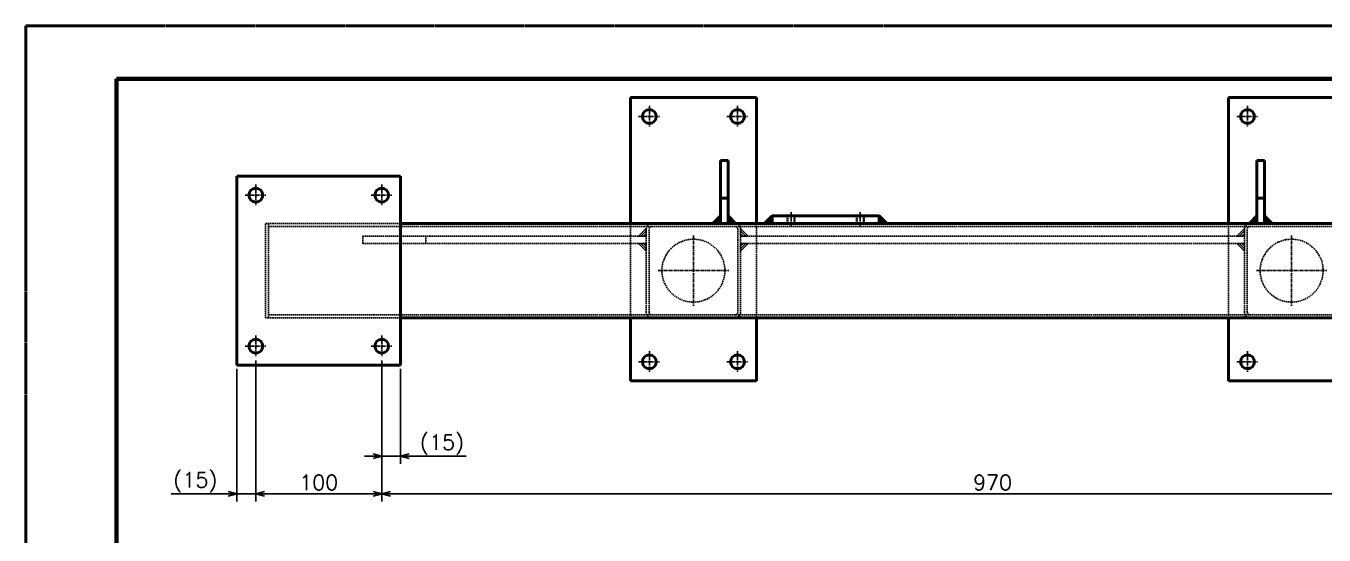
# Model space of a CAD drawing. Header units: millimetres. Extents: x -480 to 2043, y -555 to 1227.
# Drawn here: x -480 to 551, y 822 to 1227 of the extents above; entities that cross this region are included whole.
import ezdxf

# ---------------------------------------------------------------- set-up
doc = ezdxf.new("R2010")
doc.units = ezdxf.units.MM
doc.header["$LTSCALE"] = 0.08399
for name, pattern in [('CENTER', [50.8, 31.75, -6.35, 6.35, -6.35]), ('DASHED', [19.05, 12.7, -6.35]), ('HIDDEN', [9.525, 6.35, -3.175])]:
    doc.linetypes.add(name, pattern=pattern)
doc.layers.add('SX_DraftLine', color=7, linetype='Continuous', plot=False)
doc.layers.add('作業', color=7, linetype='Continuous')
doc.styles.get("Standard").update_dxf_attribs({"font": 'txt', "bigfont": 'extfont2'})
doc.dimstyles.get("Standard").update_dxf_attribs({"dimtxt": 2.5, "dimasz": 2.5, "dimexe": 1.25, "dimexo": 0.625, "dimtad": 1, "dimzin": 0, "dimdsep": 46, "dimtxsty": 'Standard', "dimcen": 2.5, "dimadec": 0, "dimazin": 0, "dimtfac": 0.75, "dimtmove": 0, "dimatfit": 3, "dimfxl": 1, "dimarcsym": 0})

# ---------------------------------------------------------------- blocks, each defined once
blk = doc.blocks.new('_OPEN30')
at = {"color": 0, "linetype": 'ByBlock', "lineweight": -2}
for p, q in [((-1, 0.267949), (0, 0)), ((0, 0), (-1, -0.267949)), ((0, 0), (-1, 0))]:
    blk.add_line(p, q, dxfattribs=at)
blk = doc.blocks.new('*D231')
at = {"layer": 'Defpoints', "color": 0, "transparency": 16777216}
for p in [(-297.5, 964), (-197.5, 964), (-197.5, 855)]:
    blk.add_point(p, dxfattribs=at)
at = {"layer": '作業', "color": 0, "linetype": 'Continuous', "lineweight": 25, "transparency": 16777216}
for p, q in [((-297.5, 961), (-297.5, 849)), ((-197.5, 961), (-197.5, 849)), ((-290.6, 855), (-204.4, 855))]:
    blk.add_line(p, q, dxfattribs=at)
at = {"layer": '作業', "color": 0, "lineweight": 25, "transparency": 16777216, "xscale": 6.899999999999998, "yscale": 6.899999999999998, "zscale": 6.899999999999998, "rotation": 180}
blk.add_blockref('_OPEN30', (-297.5, 855), dxfattribs=at)
at = {"layer": '作業', "color": 0, "lineweight": 25, "transparency": 16777216, "xscale": 6.899999999999998, "yscale": 6.899999999999998, "zscale": 6.899999999999998}
blk.add_blockref('_OPEN30', (-197.5, 855), dxfattribs=at)
at = {"layer": '作業', "color": 0, "lineweight": 50, "transparency": 16777216, "insert": (-247.5, 864.126), "char_height": 12, "attachment_point": 5}
blk.add_mtext('100', dxfattribs=at)
blk = doc.blocks.new('*D232')
at = {"layer": 'Defpoints', "color": 0, "transparency": 16777216}
for p in [(-197.5, 964), (772.5, 964), (772.5, 855)]:
    blk.add_point(p, dxfattribs=at)
at = {"layer": '作業', "color": 0, "linetype": 'Continuous', "lineweight": 25, "transparency": 16777216}
for p, q in [((772.5, 961), (772.5, 849)), ((-190.6, 855), (765.6, 855))]:
    blk.add_line(p, q, dxfattribs=at)
at = {"layer": '作業', "color": 0, "lineweight": 25, "transparency": 16777216, "xscale": 6.899999999999998, "yscale": 6.899999999999998, "zscale": 6.899999999999998, "rotation": 180}
blk.add_blockref('_OPEN30', (-197.5, 855), dxfattribs=at)
at = {"layer": '作業', "color": 0, "lineweight": 25, "transparency": 16777216, "xscale": 6.899999999999998, "yscale": 6.899999999999998, "zscale": 6.899999999999998}
blk.add_blockref('_OPEN30', (772.5, 855), dxfattribs=at)
at = {"layer": '作業', "color": 0, "lineweight": 50, "transparency": 16777216, "insert": (287.5, 864.126), "char_height": 12, "attachment_point": 5}
blk.add_mtext('970', dxfattribs=at)
blk = doc.blocks.new('*D233')
at = {"layer": 'Defpoints', "color": 0, "transparency": 16777216}
for p in [(-297.5, 964), (-312.5, 957.5), (-312.5, 855)]:
    blk.add_point(p, dxfattribs=at)
at = {"layer": '作業', "color": 0, "linetype": 'Continuous', "lineweight": 25, "transparency": 16777216}
for p, q in [((-297.5, 961), (-297.5, 849)), ((-312.5, 954.5), (-312.5, 849)), ((-312.5, 855), (-364.568, 855)), ((-319.4, 855), (-326.3, 855)), ((-297.5, 855), (-312.5, 855)), ((-290.6, 855), (-283.7, 855))]:
    blk.add_line(p, q, dxfattribs=at)
at = {"layer": '作業', "color": 0, "lineweight": 25, "transparency": 16777216, "xscale": 6.899999999999998, "yscale": 6.899999999999998, "zscale": 6.899999999999998}
blk.add_blockref('_OPEN30', (-312.5, 855), dxfattribs=at)
at = {"layer": '作業', "color": 0, "lineweight": 25, "transparency": 16777216, "xscale": 6.899999999999998, "yscale": 6.899999999999998, "zscale": 6.899999999999998, "rotation": 180}
blk.add_blockref('_OPEN30', (-297.5, 855), dxfattribs=at)
at = {"layer": '作業', "color": 0, "lineweight": 50, "transparency": 16777216, "insert": (-345.434, 864.126), "char_height": 12, "attachment_point": 5}
blk.add_mtext('(15)', dxfattribs=at)
blk = doc.blocks.new('*D236')
at = {"layer": 'Defpoints', "color": 0, "transparency": 16777216}
for p in [(-197.5, 964), (-182.5, 957.5), (-197.5, 885)]:
    blk.add_point(p, dxfattribs=at)
at = {"layer": '作業', "color": 0, "linetype": 'Continuous', "lineweight": 25, "transparency": 16777216}
for p, q in [((-197.5, 961), (-197.5, 879)), ((-182.5, 954.5), (-182.5, 879)), ((-204.4, 885), (-211.3, 885)), ((-182.5, 885), (-197.5, 885)), ((-182.5, 885), (-130.432, 885)), ((-175.6, 885), (-168.7, 885))]:
    blk.add_line(p, q, dxfattribs=at)
at = {"layer": '作業', "color": 0, "lineweight": 25, "transparency": 16777216, "xscale": 6.899999999999998, "yscale": 6.899999999999998, "zscale": 6.899999999999998}
blk.add_blockref('_OPEN30', (-197.5, 885), dxfattribs=at)
at = {"layer": '作業', "color": 0, "lineweight": 25, "transparency": 16777216, "xscale": 6.899999999999998, "yscale": 6.899999999999998, "zscale": 6.899999999999998, "rotation": 180}
blk.add_blockref('_OPEN30', (-182.5, 885), dxfattribs=at)
at = {"layer": '作業', "color": 0, "lineweight": 50, "transparency": 16777216, "insert": (-149.566, 894.126), "char_height": 12, "attachment_point": 5}
blk.add_mtext('(15)', dxfattribs=at)
blk = doc.blocks.new('ASM_0017')
at = {"layer": '作業', "color": 7, "linetype": 'Continuous', "lineweight": 50}
for p, q in [((0, 0), (0, 6)), ((0, 6), (6, 0)), ((0, 6), (6, 0)), ((0, 5.7), (0.2, 5.8)), ((0, 5.2), (0.4, 5.6)), ((0, 4.6), (0.7, 5.3)), ((0, 4.1), (0.9, 5.1)), ((0, 3.6), (1.2, 4.8)), ((0, 3), (1.5, 4.5)), ((0, 2.5), (1.7, 4.3)), ((0, 2), (2, 4)), ((0, 1.5), (2.3, 3.7)), ((0, 0.9), (2.5, 3.5)), ((0, 0.4), (2.8, 3.2)), ((6, 0), (0, 0)), ((0.1, 0), (3.1, 2.9)), ((0.7, 0), (3.3, 2.7)), ((1.2, 0), (3.6, 2.4)), ((1.7, 0), (3.9, 2.1)), ((2.3, 0), (4.1, 1.9)), ((2.8, 0), (4.4, 1.6)), ((3.3, 0), (4.7, 1.3)), ((3.8, 0), (4.9, 1.1)), ((4.4, 0), (5.2, 0.8)), ((4.9, 0), (5.5, 0.5)), ((5.4, 0), (5.7, 0.3)), ((6, 0), (6, 0))]:
    blk.add_line(p, q, dxfattribs=at)
blk = doc.blocks.new('JZB_0037')
at = {"layer": '作業', "color": 7, "linetype": 'Continuous', "lineweight": 50}
blk.add_blockref('ASM_0017', (0, 0), dxfattribs=at)
blk = doc.blocks.new('ASM_0018')
at = {"layer": '作業', "color": 7, "linetype": 'Continuous', "lineweight": 50}
for p, q in [((0, 0), (6, 6)), ((0, 0), (6, 6)), ((6, 0), (0, 0)), ((0.3, 0), (0.2, 0.2)), ((0.8, 0), (0.4, 0.4)), ((1.4, 0), (0.7, 0.7)), ((1.9, 0), (0.9, 0.9)), ((2.4, 0), (1.2, 1.2)), ((3, 0), (1.5, 1.5)), ((3.5, 0), (1.7, 1.7)), ((4, 0), (2, 2)), ((4.5, 0), (2.3, 2.3)), ((5.1, 0), (2.5, 2.5)), ((5.6, 0), (2.8, 2.8)), ((6, 0.1), (3.1, 3.1)), ((6, 0.7), (3.3, 3.3)), ((6, 1.2), (3.6, 3.6)), ((6, 1.7), (3.9, 3.9)), ((6, 2.3), (4.1, 4.1)), ((6, 2.8), (4.4, 4.4)), ((6, 3.3), (4.7, 4.7)), ((6, 3.8), (4.9, 4.9)), ((6, 4.4), (5.2, 5.2)), ((6, 4.9), (5.5, 5.5)), ((6, 5.4), (5.7, 5.7)), ((6, 6), (6, 0)), ((6, 6), (6, 6))]:
    blk.add_line(p, q, dxfattribs=at)
blk = doc.blocks.new('JZB_0038')
at = {"layer": '作業', "color": 7, "linetype": 'Continuous', "lineweight": 50}
blk.add_blockref('ASM_0018', (0, 0), dxfattribs=at)
blk = doc.blocks.new('ASM_0019')
at = {"layer": '作業', "color": 7, "linetype": 'Continuous', "lineweight": 50}
for p, q in [((0, 0), (0, 6)), ((0, 6), (6, 0)), ((0, 6), (6, 0)), ((0, 5.7), (0.2, 5.8)), ((0, 5.2), (0.4, 5.6)), ((0, 4.6), (0.7, 5.3)), ((0, 4.1), (0.9, 5.1)), ((0, 3.6), (1.2, 4.8)), ((0, 3), (1.5, 4.5)), ((0, 2.5), (1.7, 4.3)), ((0, 2), (2, 4)), ((0, 1.5), (2.3, 3.7)), ((0, 0.9), (2.5, 3.5)), ((0, 0.4), (2.8, 3.2)), ((6, 0), (0, 0)), ((0.1, 0), (3.1, 2.9)), ((0.7, 0), (3.3, 2.7)), ((1.2, 0), (3.6, 2.4)), ((1.7, 0), (3.9, 2.1)), ((2.3, 0), (4.1, 1.9)), ((2.8, 0), (4.4, 1.6)), ((3.3, 0), (4.7, 1.3)), ((3.8, 0), (4.9, 1.1)), ((4.4, 0), (5.2, 0.8)), ((4.9, 0), (5.5, 0.5)), ((5.4, 0), (5.7, 0.3)), ((6, 0), (6, 0))]:
    blk.add_line(p, q, dxfattribs=at)
blk = doc.blocks.new('JZB_0039')
at = {"layer": '作業', "color": 7, "linetype": 'Continuous', "lineweight": 50}
blk.add_blockref('ASM_0019', (0, 0), dxfattribs=at)
blk = doc.blocks.new('ASM_0020')
at = {"layer": '作業', "color": 7, "linetype": 'Continuous', "lineweight": 50}
for p, q in [((0, 0), (6, 6)), ((0, 0), (6, 6)), ((6, 0), (0, 0)), ((0.3, 0), (0.2, 0.2)), ((0.8, 0), (0.4, 0.4)), ((1.4, 0), (0.7, 0.7)), ((1.9, 0), (0.9, 0.9)), ((2.4, 0), (1.2, 1.2)), ((3, 0), (1.5, 1.5)), ((3.5, 0), (1.7, 1.7)), ((4, 0), (2, 2)), ((4.5, 0), (2.3, 2.3)), ((5.1, 0), (2.5, 2.5)), ((5.6, 0), (2.8, 2.8)), ((6, 0.1), (3.1, 3.1)), ((6, 0.7), (3.3, 3.3)), ((6, 1.2), (3.6, 3.6)), ((6, 1.7), (3.9, 3.9)), ((6, 2.3), (4.1, 4.1)), ((6, 2.8), (4.4, 4.4)), ((6, 3.3), (4.7, 4.7)), ((6, 3.8), (4.9, 4.9)), ((6, 4.4), (5.2, 5.2)), ((6, 4.9), (5.5, 5.5)), ((6, 5.4), (5.7, 5.7)), ((6, 6), (6, 0)), ((6, 6), (6, 6))]:
    blk.add_line(p, q, dxfattribs=at)
blk = doc.blocks.new('JZB_0040')
at = {"layer": '作業', "color": 7, "linetype": 'Continuous', "lineweight": 50}
blk.add_blockref('ASM_0020', (0, 0), dxfattribs=at)
blk = doc.blocks.new('ASM_0023')
at = {"layer": '作業', "color": 7, "linetype": 'Continuous', "lineweight": 50}
for p, q in [((0, 0), (0, 6)), ((0, 6), (6, 0)), ((0, 6), (6, 0)), ((0, 5.7), (0.2, 5.8)), ((0, 5.2), (0.4, 5.6)), ((0, 4.6), (0.7, 5.3)), ((0, 4.1), (0.9, 5.1)), ((0, 3.6), (1.2, 4.8)), ((0, 3), (1.5, 4.5)), ((0, 2.5), (1.7, 4.3)), ((0, 2), (2, 4)), ((0, 1.5), (2.3, 3.7)), ((0, 0.9), (2.5, 3.5)), ((0, 0.4), (2.8, 3.2)), ((6, 0), (0, 0)), ((0.1, 0), (3.1, 2.9)), ((0.7, 0), (3.3, 2.7)), ((1.2, 0), (3.6, 2.4)), ((1.7, 0), (3.9, 2.1)), ((2.3, 0), (4.1, 1.9)), ((2.8, 0), (4.4, 1.6)), ((3.3, 0), (4.7, 1.3)), ((3.8, 0), (4.9, 1.1)), ((4.4, 0), (5.2, 0.8)), ((4.9, 0), (5.5, 0.5)), ((5.4, 0), (5.7, 0.3)), ((6, 0), (6, 0))]:
    blk.add_line(p, q, dxfattribs=at)
blk = doc.blocks.new('JZB_0043')
at = {"layer": '作業', "color": 7, "linetype": 'Continuous', "lineweight": 50}
blk.add_blockref('ASM_0023', (0, 0), dxfattribs=at)
blk = doc.blocks.new('ASM_0024')
at = {"layer": '作業', "color": 7, "linetype": 'Continuous', "lineweight": 50}
for p, q in [((0, 0), (6, 6)), ((0, 0), (6, 6)), ((6, 0), (0, 0)), ((0.3, 0), (0.2, 0.2)), ((0.8, 0), (0.4, 0.4)), ((1.4, 0), (0.7, 0.7)), ((1.9, 0), (0.9, 0.9)), ((2.4, 0), (1.2, 1.2)), ((3, 0), (1.5, 1.5)), ((3.5, 0), (1.7, 1.7)), ((4, 0), (2, 2)), ((4.5, 0), (2.3, 2.3)), ((5.1, 0), (2.5, 2.5)), ((5.6, 0), (2.8, 2.8)), ((6, 0.1), (3.1, 3.1)), ((6, 0.7), (3.3, 3.3)), ((6, 1.2), (3.6, 3.6)), ((6, 1.7), (3.9, 3.9)), ((6, 2.3), (4.1, 4.1)), ((6, 2.8), (4.4, 4.4)), ((6, 3.3), (4.7, 4.7)), ((6, 3.8), (4.9, 4.9)), ((6, 4.4), (5.2, 5.2)), ((6, 4.9), (5.5, 5.5)), ((6, 5.4), (5.7, 5.7)), ((6, 6), (6, 0)), ((6, 6), (6, 6))]:
    blk.add_line(p, q, dxfattribs=at)
blk = doc.blocks.new('JZB_0044')
at = {"layer": '作業', "color": 7, "linetype": 'Continuous', "lineweight": 50}
blk.add_blockref('ASM_0024', (0, 0), dxfattribs=at)
blk = doc.blocks.new('ASM_0025')
at = {"layer": '作業', "color": 7, "linetype": 'Continuous', "lineweight": 25}
for p, q in [((0, 0), (6, 6)), ((0, 0), (6, 0)), ((6, 4.2), (1.8, 0)), ((6, 2.1), (3.9, 0)), ((6, 0), (6, 6))]:
    blk.add_line(p, q, dxfattribs=at)
blk = doc.blocks.new('JZB_0045')
at = {"layer": '作業', "color": 7, "linetype": 'Continuous', "lineweight": 50}
blk.add_blockref('ASM_0025', (0, 0), dxfattribs=at)
blk = doc.blocks.new('ASM_0026')
at = {"layer": '作業', "color": 7, "linetype": 'Continuous', "lineweight": 25}
for p, q in [((6, 0), (0, 6)), ((6, 6), (0, 6)), ((1.8, 6), (6, 1.8)), ((3.9, 6), (6, 3.9)), ((6, 0), (6, 6))]:
    blk.add_line(p, q, dxfattribs=at)
blk = doc.blocks.new('JZB_0046')
at = {"layer": '作業', "color": 7, "linetype": 'Continuous', "lineweight": 50}
blk.add_blockref('ASM_0026', (0, 0), dxfattribs=at)
blk = doc.blocks.new('ASM_0027')
at = {"layer": '作業', "color": 7, "linetype": 'Continuous', "lineweight": 25}
for p, q in [((0, 6), (6, 0)), ((0, 6), (0, 0)), ((4.2, 0), (0, 4.2)), ((2.1, 0), (0, 2.1)), ((0, 0), (6, 0))]:
    blk.add_line(p, q, dxfattribs=at)
blk = doc.blocks.new('JZB_0047')
at = {"layer": '作業', "color": 7, "linetype": 'Continuous', "lineweight": 50}
blk.add_blockref('ASM_0027', (0, 0), dxfattribs=at)
blk = doc.blocks.new('ASM_0028')
at = {"layer": '作業', "color": 7, "linetype": 'Continuous', "lineweight": 25}
for p, q in [((6, 6), (0, 0)), ((0, 3.9), (2.1, 6)), ((0, 1.8), (4.2, 6)), ((6, 6), (0, 6)), ((0, 6), (0, 0))]:
    blk.add_line(p, q, dxfattribs=at)
blk = doc.blocks.new('JZB_0048')
at = {"layer": '作業', "color": 7, "linetype": 'Continuous', "lineweight": 50}
blk.add_blockref('ASM_0028', (0, 0), dxfattribs=at)
blk = doc.blocks.new('ASM_0029')
at = {"layer": '作業', "color": 7, "linetype": 'Continuous', "lineweight": 25}
for p, q in [((0, 0), (6, 6)), ((0, 0), (6, 0)), ((6, 4.2), (1.8, 0)), ((6, 2.1), (3.9, 0)), ((6, 0), (6, 6))]:
    blk.add_line(p, q, dxfattribs=at)
blk = doc.blocks.new('JZB_0049')
at = {"layer": '作業', "color": 7, "linetype": 'Continuous', "lineweight": 50}
blk.add_blockref('ASM_0029', (0, 0), dxfattribs=at)
blk = doc.blocks.new('ASM_0030')
at = {"layer": '作業', "color": 7, "linetype": 'Continuous', "lineweight": 25}
for p, q in [((6, 0), (0, 6)), ((6, 6), (0, 6)), ((1.8, 6), (6, 1.8)), ((3.9, 6), (6, 3.9)), ((6, 0), (6, 6))]:
    blk.add_line(p, q, dxfattribs=at)
blk = doc.blocks.new('JZB_0050')
at = {"layer": '作業', "color": 7, "linetype": 'Continuous', "lineweight": 50}
blk.add_blockref('ASM_0030', (0, 0), dxfattribs=at)
blk = doc.blocks.new('JZB_0054')
at = {"layer": '作業', "color": 8, "linetype": 'CENTER', "lineweight": 25}
for p, q in [((8.5, 17), (8.5, 0)), ((0, 8.5), (17, 8.5))]:
    blk.add_line(p, q, dxfattribs=at)
at = {"layer": '作業', "color": 91, "linetype": 'Continuous', "lineweight": 50}
blk.add_circle((8.5, 8.5), 5.5, dxfattribs=at)
blk = doc.blocks.new('JZB_0055')
at = {"layer": '作業', "color": 8, "linetype": 'CENTER', "lineweight": 25}
for p, q in [((8.5, 17), (8.5, 0)), ((0, 8.5), (17, 8.5))]:
    blk.add_line(p, q, dxfattribs=at)
at = {"layer": '作業', "color": 91, "linetype": 'Continuous', "lineweight": 50}
blk.add_circle((8.5, 8.5), 5.5, dxfattribs=at)
blk = doc.blocks.new('JZB_0057')
at = {"layer": '作業', "color": 8, "linetype": 'CENTER', "lineweight": 25}
for p, q in [((8.5, 17), (8.5, 0)), ((0, 8.5), (17, 8.5))]:
    blk.add_line(p, q, dxfattribs=at)
at = {"layer": '作業', "color": 91, "linetype": 'Continuous', "lineweight": 50}
blk.add_circle((8.5, 8.5), 5.5, dxfattribs=at)
blk = doc.blocks.new('JZB_0058')
at = {"layer": '作業', "color": 8, "linetype": 'CENTER', "lineweight": 25}
for p, q in [((8.5, 17), (8.5, 0)), ((0, 8.5), (17, 8.5))]:
    blk.add_line(p, q, dxfattribs=at)
at = {"layer": '作業', "color": 91, "linetype": 'Continuous', "lineweight": 50}
blk.add_circle((8.5, 8.5), 5.5, dxfattribs=at)
blk = doc.blocks.new('JZB_0059')
at = {"layer": '作業', "color": 8, "linetype": 'CENTER', "lineweight": 25}
for p, q in [((8.5, 17), (8.5, 0)), ((0, 8.5), (17, 8.5))]:
    blk.add_line(p, q, dxfattribs=at)
at = {"layer": '作業', "color": 91, "linetype": 'Continuous', "lineweight": 50}
blk.add_circle((8.5, 8.5), 5.5, dxfattribs=at)
blk = doc.blocks.new('JZB_0060')
at = {"layer": '作業', "color": 8, "linetype": 'CENTER', "lineweight": 25}
for p, q in [((8.5, 17), (8.5, 0)), ((0, 8.5), (17, 8.5))]:
    blk.add_line(p, q, dxfattribs=at)
at = {"layer": '作業', "color": 91, "linetype": 'Continuous', "lineweight": 50}
blk.add_circle((8.5, 8.5), 5.5, dxfattribs=at)
blk = doc.blocks.new('JZB_0061')
at = {"layer": '作業', "color": 8, "linetype": 'CENTER', "lineweight": 25}
for p, q in [((8.5, 17), (8.5, 0)), ((0, 8.5), (17, 8.5))]:
    blk.add_line(p, q, dxfattribs=at)
at = {"layer": '作業', "color": 91, "linetype": 'Continuous', "lineweight": 50}
blk.add_circle((8.5, 8.5), 5.5, dxfattribs=at)
blk = doc.blocks.new('JZB_0062')
at = {"layer": '作業', "color": 8, "linetype": 'CENTER', "lineweight": 25}
for p, q in [((8.5, 17), (8.5, 0)), ((0, 8.5), (17, 8.5))]:
    blk.add_line(p, q, dxfattribs=at)
at = {"layer": '作業', "color": 91, "linetype": 'Continuous', "lineweight": 50}
blk.add_circle((8.5, 8.5), 5.5, dxfattribs=at)
blk = doc.blocks.new('JZB_0063')
at = {"layer": '作業', "color": 8, "linetype": 'CENTER', "lineweight": 25}
for p, q in [((8.5, 17), (8.5, 0)), ((0, 8.5), (17, 8.5))]:
    blk.add_line(p, q, dxfattribs=at)
at = {"layer": '作業', "color": 91, "linetype": 'Continuous', "lineweight": 50}
blk.add_circle((8.5, 8.5), 5.5, dxfattribs=at)
blk = doc.blocks.new('JZB_0064')
at = {"layer": '作業', "color": 8, "linetype": 'CENTER', "lineweight": 25}
for p, q in [((8.5, 17), (8.5, 0)), ((0, 8.5), (17, 8.5))]:
    blk.add_line(p, q, dxfattribs=at)
at = {"layer": '作業', "color": 91, "linetype": 'Continuous', "lineweight": 50}
blk.add_circle((8.5, 8.5), 5.5, dxfattribs=at)
blk = doc.blocks.new('JZB_0069')
at = {"layer": '作業', "color": 91, "linetype": 'DASHED', "lineweight": 25}
for p, q in [((0, 4.6), (0, 70.4)), ((2.3, 4.6), (2.3, 70.4)), ((72.7, 70.4), (72.7, 4.6)), ((75, 70.4), (75, 4.6))]:
    blk.add_line(p, q, dxfattribs=at)
for centre, radius, start, end in [((4.6, 70.4), 4.6, 90, 180), ((4.6, 70.4), 2.3, 90, 180), ((70.4, 70.4), 4.6, 0, 90), ((70.4, 70.4), 2.3, 0, 90), ((4.6, 4.6), 4.6, 180, 270), ((4.6, 4.6), 2.3, 180, 270), ((70.4, 4.6), 2.3, 270, 0), ((70.4, 4.6), 4.6, 270, 0)]:
    blk.add_arc(centre, radius, start, end, dxfattribs=at)
blk = doc.blocks.new('JZB_0070')
at = {"layer": '作業', "color": 91, "linetype": 'DASHED', "lineweight": 25}
for p, q in [((0, 4.6), (0, 70.4)), ((2.3, 4.6), (2.3, 70.4)), ((72.7, 70.4), (72.7, 4.6)), ((75, 70.4), (75, 4.6))]:
    blk.add_line(p, q, dxfattribs=at)
for centre, radius, start, end in [((4.6, 70.4), 4.6, 90, 180), ((4.6, 70.4), 2.3, 90, 180), ((70.4, 70.4), 4.6, 0, 90), ((70.4, 70.4), 2.3, 0, 90), ((4.6, 4.6), 4.6, 180, 270), ((4.6, 4.6), 2.3, 180, 270), ((70.4, 4.6), 2.3, 270, 0), ((70.4, 4.6), 4.6, 270, 0)]:
    blk.add_arc(centre, radius, start, end, dxfattribs=at)
blk = doc.blocks.new('JZB_0071')
at = {"layer": '作業', "color": 91, "linetype": 'DASHED', "lineweight": 25}
for p, q in [((0, 75), (0, 70.4)), ((400, 75), (400, 70.4)), ((0, 4.6), (0, 0)), ((400, 4.6), (400, 0))]:
    blk.add_line(p, q, dxfattribs=at)
blk = doc.blocks.new('JZB_0074')
at = {"layer": '作業', "color": 8, "linetype": 'CENTER', "lineweight": 25}
blk.add_line((3, 12), (3, 0), dxfattribs=at)
blk.add_line((3, 12), (3, 0), dxfattribs=at)
at = {"layer": '作業', "color": 91, "linetype": 'DASHED', "lineweight": 25}
for p, q in [((0, 9), (0, 3)), ((0.5, 9), (0.5, 3)), ((5.5, 9), (5.5, 3)), ((6, 3), (6, 9))]:
    blk.add_line(p, q, dxfattribs=at)
blk = doc.blocks.new('JZB_0075')
at = {"layer": '作業', "color": 8, "linetype": 'CENTER', "lineweight": 25}
blk.add_line((3, 12), (3, 0), dxfattribs=at)
blk.add_line((3, 12), (3, 0), dxfattribs=at)
at = {"layer": '作業', "color": 91, "linetype": 'DASHED', "lineweight": 25}
for p, q in [((0, 9), (0, 3)), ((0.5, 9), (0.5, 3)), ((5.5, 9), (5.5, 3)), ((6, 3), (6, 9))]:
    blk.add_line(p, q, dxfattribs=at)
blk = doc.blocks.new('JZB_0076')
at = {"layer": '作業', "color": 91, "linetype": 'DASHED', "lineweight": 25}
for p, q in [((0, 75), (0, 0)), ((105, 75), (0, 75)), ((1150, 72.7), (0, 72.7)), ((1150, 2.3), (0, 2.3)), ((105, 0), (0, 0))]:
    blk.add_line(p, q, dxfattribs=at)
at = {"layer": '作業', "color": 91, "linetype": 'Continuous', "lineweight": 50}
for p, q in [((1045, 75), (105, 75)), ((400, 81), (485, 81)), ((400, 75), (400, 81)), ((485, 81), (485, 75)), ((1045, 0), (105, 0))]:
    blk.add_line(p, q, dxfattribs=at)

msp = doc.modelspace()

# ---------------------------------------------------------------- linework, layer by layer
at = {"layer": 'SX_DraftLine', "color": 8, "linetype": 'HIDDEN', "lineweight": 50}
for q in [(2043, 1227), (-480, -555)]:
    msp.add_line((-480, 1227), q, dxfattribs=at)
at = {"layer": '作業', "color": 7, "linetype": 'Continuous', "lineweight": 100}
for q in [(1983, 1185), (-408, -507)]:
    msp.add_line((-408, 1185), q, dxfattribs=at)
at = {"layer": '作業', "color": 91, "linetype": 'Continuous', "lineweight": 50}
for p, q in [((0, 1170), (100, 1170)), ((0, 1070), (0, 1170)), ((100, 1170), (100, 1070)), ((475, 1170), (575, 1170)), ((475, 1070), (475, 1170)), ((77.5, 1120), (71.5, 1120)), ((71.5, 1120), (71.5, 1070)), ((77.5, 1119.9718), (71.5, 1119.9718)), ((77.5, 1070), (77.5, 1120)), ((503.5, 1120), (497.5, 1120)), ((497.5, 1120), (497.5, 1070)), ((503.5, 1119.9718), (497.5, 1119.9718)), ((503.5, 1070), (503.5, 1120)), ((-312.5, 1107.5), (-312.5, 957.5)), ((-312.5, 1107.5), (-182.5, 1107.5)), ((-182.5, 957.5), (-182.5, 1107.5)), ((71.5, 1090), (77.5, 1090)), ((497.5, 1090), (503.5, 1090)), ((0, 945), (0, 995)), ((100, 995), (100, 945)), ((475, 945), (475, 995)), ((-312.5, 957.5), (-182.5, 957.5)), ((100, 945), (0, 945)), ((575, 945), (475, 945))]:
    msp.add_line(p, q, dxfattribs=at)
at = {"layer": '作業', "color": 91, "linetype": 'DASHED', "lineweight": 25}
for p, q in [((-289.8, 1070), (-287.5, 1070)), ((-289.8, 995), (-289.8, 1070)), ((0, 995), (0, 1070)), ((100, 1070), (100, 995)), ((475, 995), (475, 1070)), ((-212.5, 1054), (-212.5, 1060)), ((-212.5, 1060), (12.5, 1060)), ((12.5, 1054), (-212.5, 1054)), ((-162.5, 1054), (-162.5, 1060)), ((87.5, 1060), (487.5, 1060)), ((487.5, 1054), (87.5, 1054)), ((-287.5, 995), (-289.8, 995))]:
    msp.add_line(p, q, dxfattribs=at)
at = {"layer": '作業', "color": 8, "linetype": 'CENTER', "lineweight": 25}
for p, q in [((50, 1060.5), (50, 1004.5)), ((525, 1060.5), (525, 1004.5)), ((22, 1032.5), (78, 1032.5)), ((497, 1032.5), (553, 1032.5))]:
    msp.add_line(p, q, dxfattribs=at)
at = {"layer": '作業', "color": 91, "linetype": 'DASHED', "lineweight": 25}
for centre in [(50, 1032.5), (525, 1032.5)]:
    msp.add_circle(centre, 25, dxfattribs=at)

# ---------------------------------------------------------------- block references
at = {"layer": '作業'}
for name, p in [('JZB_0060', (6.5, 1146.5)), ('JZB_0059', (76.5, 1146.5)), ('JZB_0055', (481.5, 1146.5)), ('JZB_0062', (-306, 1084)), ('JZB_0061', (-206, 1084)), ('JZB_0076', (-287.5, 995)), ('JZB_0038', (65.5, 1070)), ('JZB_0037', (77.5, 1070)), ('JZB_0044', (106.5, 1070)), ('JZB_0074', (124.5, 1067)), ('JZB_0075', (179.5, 1067)), ('JZB_0043', (197.5, 1070)), ('JZB_0040', (491.5, 1070)), ('JZB_0039', (503.5, 1070)), ('JZB_0045', (6.5, 1060)), ('JZB_0070', (12.5, 995)), ('JZB_0071', (87.5, 995)), ('JZB_0047', (87.5, 1060)), ('JZB_0049', (481.5, 1060)), ('JZB_0069', (487.5, 995)), ('JZB_0046', (6.5, 1048)), ('JZB_0048', (87.5, 1048)), ('JZB_0050', (481.5, 1048)), ('JZB_0064', (-306, 964)), ('JZB_0063', (-206, 964)), ('JZB_0057', (6.5, 951.5)), ('JZB_0058', (76.5, 951.5)), ('JZB_0054', (481.5, 951.5))]:
    msp.add_blockref(name, p, dxfattribs=at)

# ---------------------------------------------------------------- dimensions: what is measured, and where the dimension line sits
at = {"layer": '作業', "color": 7, "linetype": 'Continuous', "lineweight": 50}
for base, p1, p2, picture, middle in [((-312.5, 855), (-297.5, 964), (-312.5, 957.5), '*D233', (-345.434, 855)), ((-197.5, 885), (-182.5, 957.5), (-197.5, 964), '*D236', (-149.566, 885))]:
    dim = msp.add_linear_dim(base=base, p1=p1, p2=p2, angle=180, dimstyle='Standard', override={"dimtxt": 12, "dimasz": 6.9, "dimexe": 6, "dimexo": 3, "dimgap": 3, "dimdec": 3, "dimzin": 8, "dimpost": '(<>)', "dimblk": 'OPEN30', "dimclrd": 0, "dimclre": 0, "dimclrt": 0, "dimtp": 0, "dimtm": 0, "dimlwd": 25, "dimlwe": 25}, dxfattribs=at)
    dim.commit()
    dim.dimension.update_dxf_attribs({"geometry": picture, "text_midpoint": middle, "dimtype": 160})
for base, p1, p2, override, picture, middle in [((-197.5, 855), (-297.5, 964), (-197.5, 964), {"dimtxt": 12, "dimasz": 6.9, "dimexe": 6, "dimexo": 3, "dimgap": 3, "dimdec": 3, "dimzin": 8, "dimblk": 'OPEN30', "dimclrd": 0, "dimclre": 0, "dimclrt": 0, "dimtp": 0, "dimtm": 0, "dimlwd": 25, "dimlwe": 25}, '*D231', (-247.5, 855)), ((772.5, 855), (-197.5, 964), (772.5, 964), {"dimtxt": 12, "dimasz": 6.9, "dimexe": 6, "dimexo": 3, "dimgap": 3, "dimdec": 3, "dimzin": 8, "dimblk": 'OPEN30', "dimse1": 1, "dimclrd": 0, "dimclre": 0, "dimclrt": 0, "dimtp": 0, "dimtm": 0, "dimlwd": 25, "dimlwe": 25}, '*D232', (287.5, 855))]:
    dim = msp.add_linear_dim(base=base, p1=p1, p2=p2, dimstyle='Standard', override=override, dxfattribs=at)
    dim.commit()
    dim.dimension.update_dxf_attribs({"geometry": picture, "text_midpoint": middle, "dimtype": 160})

doc.saveas('drawing.dxf')
